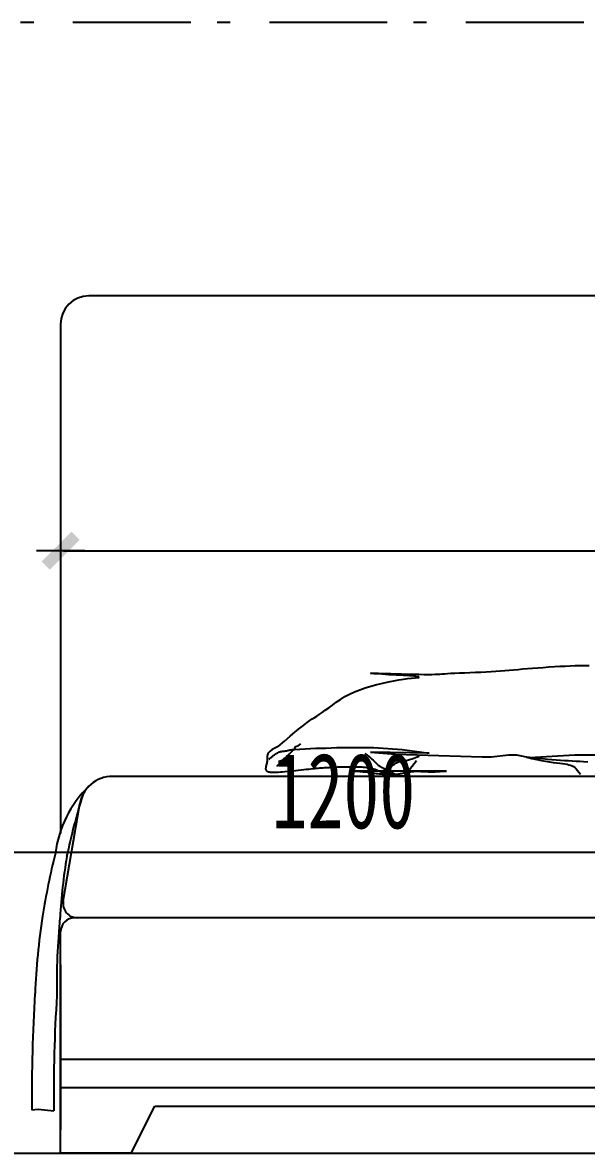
# Model space of a CAD drawing. Header units: millimetres. Extents: x 34817 to 170845, y 26625 to 47482.
# Drawn here: x 94895 to 95493, y 40971 to 42171 of the extents above; entities that cross this region are included whole.
import ezdxf

# ---------------------------------------------------------------- set-up
doc = ezdxf.new("R2010")
doc.units = ezdxf.units.MM
doc.linetypes.add('STYLE_06', pattern=[1.04164, 0.625, -0.20828, 0.06943, -0.13893])
doc.layers.get('0').update_dxf_attribs({"color": 142})
doc.layers.get('Defpoints').update_dxf_attribs({"color": 250})
doc.layers.add('插座图层', color=1, linetype='Continuous')
doc.styles.add('宋体', font='simhei_0.ttf', dxfattribs={"width": 0.7})
doc.dimstyles.new('内标注_1：40', dxfattribs={"dimscale": 40, "dimtxt": 2, "dimasz": 0.08, "dimexe": 1, "dimexo": 1, "dimgap": 0.6, "dimtad": 1, "dimdec": 0, "dimrnd": 5, "dimzin": 0, "dimdsep": 46, "dimtxsty": '宋体', "dimblk": 'HBA_DIMENSION_TICK', "dimcen": 0.125, "dimclrd": 20, "dimclre": 20, "dimclrt": 20, "dimadec": 3, "dimazin": 2, "dimtfac": 1, "dimtdec": 0, "dimtix": 1, "dimtmove": 2, "dimatfit": 3, "dimldrblk": 'DOT', "dimfxl": 0, "dimtvp": 1, "dimtolj": 1, "dimarcsym": 0})

# ---------------------------------------------------------------- blocks, each defined once
blk = doc.blocks.new('HBA_DIMENSION_TICK')
at = {"color": 20, "linetype": 'ByBlock'}
for p, q in [((-8, 0), (0, 0)), ((0, 0), (8, 0))]:
    blk.add_line(p, q, dxfattribs=at)
blk.add_solid([(-6.3, -3.6), (-3.6, -6.3), (3.6, 6.3), (6.3, 3.6)], dxfattribs=at)
blk = doc.blocks.new('*D366')
at = {"layer": 'Defpoints', "color": 0, "transparency": 16777216}
for p in [(94635.6, 41420.8), (95835.7, 41420.8), (95835.7, 41290.7)]:
    blk.add_point(p, dxfattribs=at)
at = {"layer": '插座图层', "color": 20, "lineweight": -2, "transparency": 16777216}
for p, q in [((94635.6, 41380.8), (94635.6, 41250.7)), ((95835.7, 41380.8), (95835.7, 41250.7)), ((94638.8, 41290.7), (95832.5, 41290.7))]:
    blk.add_line(p, q, dxfattribs=at)
at = {"layer": '插座图层', "color": 20, "lineweight": -2, "transparency": 16777216, "xscale": 3.2, "yscale": 3.2, "zscale": 3.2, "rotation": 180}
blk.add_blockref('HBA_DIMENSION_TICK', (94635.6, 41290.7), dxfattribs=at)
at = {"layer": '插座图层', "color": 20, "lineweight": -2, "transparency": 16777216, "xscale": 3.2, "yscale": 3.2, "zscale": 3.2}
blk.add_blockref('HBA_DIMENSION_TICK', (95835.7, 41290.7), dxfattribs=at)
at = {"layer": '插座图层', "color": 20, "transparency": 16777216, "insert": (95235.6, 41355.2), "char_height": 80, "attachment_point": 5, "style": '宋体'}
blk.add_mtext('\\A1;1200', dxfattribs=at)
blk = doc.blocks.new('_Dot')
at = {"color": 0, "linetype": 'ByBlock', "lineweight": -2}
blk.add_line((-0.5, 0), (-1, 0), dxfattribs=at)
at = {"color": 0, "linetype": 'ByBlock', "const_width": 0.5}
blk.add_lwpolyline([(-0.25, 0, 1), (0.25, 0, 1)], format="xyb", close=True, dxfattribs=at)
blk = doc.blocks.new('*D368')
at = {"layer": 'Defpoints', "color": 0, "transparency": 16777216}
for p in [(94935.7, 41685.9), (96735.7, 41685.9), (96735.7, 41610.5)]:
    blk.add_point(p, dxfattribs=at)
at = {"layer": '插座图层', "color": 20, "lineweight": -2, "transparency": 16777216}
for p, q in [((94935.7, 41645.9), (94935.7, 41570.5)), ((96735.7, 41645.9), (96735.7, 41570.5)), ((94938.9, 41610.5), (96732.5, 41610.5))]:
    blk.add_line(p, q, dxfattribs=at)
at = {"layer": '插座图层', "color": 20, "lineweight": -2, "transparency": 16777216, "xscale": 3.2, "yscale": 3.2, "zscale": 3.2, "rotation": 180}
blk.add_blockref('HBA_DIMENSION_TICK', (94935.7, 41610.5), dxfattribs=at)
at = {"layer": '插座图层', "color": 20, "lineweight": -2, "transparency": 16777216, "xscale": 3.2, "yscale": 3.2, "zscale": 3.2}
blk.add_blockref('HBA_DIMENSION_TICK', (96735.7, 41610.5), dxfattribs=at)
at = {"layer": '插座图层', "color": 20, "transparency": 16777216, "insert": (95835.7, 41675), "char_height": 80, "attachment_point": 5, "style": '宋体'}
blk.add_mtext('\\A1;1800', dxfattribs=at)
blk = doc.blocks.new('afas22')
at = {"ltscale": 600}
for p, q in [((112153.9, 18268.3), (110413.9, 18268.3)), ((110383.9, 18238.3), (110383.9, 17697.6)), ((110802, 17867.9, 0), (110806.8, 17868.1, 0)), ((110806.8, 17868.1, 0), (110812.1, 17868.3, 0)), ((110812.1, 17868.3, 0), (110817.9, 17868.5, 0)), ((110817.9, 17868.5, 0), (110823.8, 17868.8, 0)), ((110823.8, 17868.8, 0), (110829.6, 17869, 0)), ((110829.6, 17869, 0), (110835.2, 17869.3, 0)), ((110835.2, 17869.3, 0), (110840.5, 17869.6, 0)), ((110840.5, 17869.6, 0), (110845.6, 17869.9, 0)), ((110845.6, 17869.9, 0), (110850.5, 17870.3, 0)), ((110850.5, 17870.3, 0), (110855.2, 17870.7, 0)), ((110855.2, 17870.7, 0), (110859.7, 17871.1, 0)), ((110859.7, 17871.1, 0), (110864.3, 17871.5, 0)), ((110864.3, 17871.5, 0), (110869, 17871.9, 0)), ((110869, 17871.9, 0), (110873.9, 17872.3, 0)), ((110873.9, 17872.3, 0), (110879, 17872.7, 0)), ((110879, 17872.7, 0), (110884.3, 17873.2, 0)), ((110884.3, 17873.2, 0), (110889.9, 17873.6, 0)), ((110889.9, 17873.6, 0), (110895.7, 17874, 0)), ((110895.7, 17874, 0), (110901.6, 17874.4, 0)), ((110901.6, 17874.4, 0), (110907.6, 17874.8, 0)), ((110907.6, 17874.8, 0), (110913.4, 17875.1, 0)), ((110913.4, 17875.1, 0), (110919, 17875.4, 0)), ((110919, 17875.4, 0), (110924.4, 17875.7, 0)), ((110924.4, 17875.7, 0), (110929.7, 17875.8, 0)), ((110929.7, 17875.8, 0), (110934.7, 17876, 0)), ((110934.7, 17876, 0), (110939.6, 17876.1, 0)), ((110939.6, 17876.1, 0), (110944.3, 17876.1, 0)), ((110712.7, 17867.6, 0), (110713.1, 17867.7, 0)), ((110713.7, 17867.4, 0), (110712.7, 17867.6, 0)), ((110713.1, 17867.7, 0), (110714.9, 17867.7, 0)), ((110716.1, 17867.2, 0), (110713.7, 17867.4, 0)), ((110714.9, 17867.7, 0), (110717.7, 17867.7, 0)), ((110719.9, 17867, 0), (110716.1, 17867.2, 0)), ((110717.7, 17867.7, 0), (110720.9, 17867.7, 0)), ((110719.4, 17855.8, 0), (110725.7, 17857.3, 0)), ((110725.1, 17866.6, 0), (110719.9, 17867, 0)), ((110720.9, 17867.7, 0), (110724.8, 17867.6, 0)), ((110724.8, 17867.6, 0), (110729.1, 17867.5, 0)), ((110731.7, 17866.2, 0), (110725.1, 17866.6, 0)), ((110725.7, 17857.3, 0), (110731.6, 17858.6, 0)), ((110729.1, 17867.5, 0), (110734, 17867.4, 0)), ((110731.6, 17858.6, 0), (110737.2, 17859.7, 0)), ((110739.7, 17865.8, 0), (110731.7, 17866.2, 0)), ((110734, 17867.4, 0), (110739.4, 17867.2, 0)), ((110737.2, 17859.7, 0), (110742.5, 17860.7, 0)), ((110739.4, 17867.2, 0), (110745.3, 17867.1, 0)), ((110747.7, 17865.3, 0), (110739.7, 17865.8, 0)), ((110742.5, 17860.7, 0), (110747.4, 17861.5, 0)), ((110745.3, 17867.1, 0), (110751.7, 17866.9, 0)), ((110747.4, 17861.5, 0), (110751.9, 17862.1, 0)), ((110754.1, 17864.9, 0), (110747.7, 17865.3, 0)), ((110751.7, 17866.9, 0), (110758.1, 17866.7, 0)), ((110751.9, 17862.1, 0), (110756.1, 17862.6, 0)), ((110759, 17864.5, 0), (110754.1, 17864.9, 0)), ((110756.1, 17862.6, 0), (110760, 17862.9, 0)), ((110758.1, 17866.7, 0), (110763.9, 17866.6, 0)), ((110762.3, 17864.1, 0), (110759, 17864.5, 0)), ((110760, 17862.9, 0), (110762.9, 17863.2, 0)), ((110764, 17863.8, 0), (110762.3, 17864.1, 0)), ((110762.9, 17863.2, 0), (110764.2, 17863.4, 0)), ((110763.9, 17866.6, 0), (110769.1, 17866.5, 0)), ((110764.2, 17863.4, 0), (110764, 17863.8, 0)), ((110769.1, 17866.5, 0), (110773.7, 17866.5, 0)), ((110773.7, 17866.5, 0), (110777.7, 17866.5, 0)), ((110777.7, 17866.5, 0), (110781.1, 17866.6, 0)), ((110781.1, 17866.6, 0), (110783.9, 17866.7, 0)), ((110783.9, 17866.7, 0), (110786.1, 17866.9, 0)), ((110786.1, 17866.9, 0), (110788.2, 17867.1, 0)), ((110788.2, 17867.1, 0), (110790.9, 17867.3, 0)), ((110790.9, 17867.3, 0), (110794.1, 17867.5, 0)), ((110794.1, 17867.5, 0), (110797.8, 17867.7, 0)), ((110797.8, 17867.7, 0), (110802, 17867.9, 0)), ((110685.4, 17842.9, 0), (110690.4, 17845.5, 0)), ((110690.4, 17845.5, 0), (110695.6, 17848, 0)), ((110695.6, 17848, 0), (110701.2, 17850.3, 0)), ((110701.2, 17850.3, 0), (110707, 17852.3, 0)), ((110707, 17852.3, 0), (110713, 17854.2, 0)), ((110713, 17854.2, 0), (110719.4, 17855.8, 0)), ((110668.3, 17831, 0), (110672.1, 17833.9, 0)), ((110672.1, 17833.9, 0), (110676.3, 17836.9, 0)), ((110676.3, 17836.9, 0), (110680.7, 17840, 0)), ((110680.7, 17840, 0), (110685.4, 17842.9, 0)), ((110650.7, 17819.2, 0), (110653, 17820.6, 0)), ((110653, 17820.6, 0), (110655.5, 17822.2, 0)), ((110655.5, 17822.2, 0), (110658.3, 17824, 0)), ((110658.3, 17824, 0), (110661.3, 17826.1, 0)), ((110661.3, 17826.1, 0), (110664.6, 17828.5, 0)), ((110664.6, 17828.5, 0), (110668.3, 17831, 0)), ((110632.7, 17805.5, 0), (110637.5, 17809.4, 0)), ((110637.5, 17809.4, 0), (110641.7, 17812.7, 0)), ((110641.7, 17812.7, 0), (110645.3, 17815.5, 0)), ((110645.3, 17815.5, 0), (110648.4, 17817.6, 0)), ((110648.4, 17817.6, 0), (110650.7, 17819.2, 0)), ((110621.3, 17795.8, 0), (110627.3, 17800.9, 0)), ((110627.3, 17800.9, 0), (110632.7, 17805.5, 0)), ((110606.3, 17785.1), (110604.8, 17783.6)), ((110608.3, 17786.7), (110606.3, 17785.1)), ((110611.1, 17788.3), (110608.3, 17786.7)), ((110614.7, 17790.1), (110611.1, 17788.3)), ((110614.7, 17790.1, 0), (110621.3, 17795.8, 0)), ((110614.7, 17783.9, 0), (110615.2, 17784.1, 0)), ((110615.2, 17784.1, 0), (110615.8, 17784.3, 0)), ((110615.8, 17784.3, 0), (110616.5, 17784.5, 0)), ((110616.5, 17784.5, 0), (110617.3, 17784.7, 0)), ((110617.3, 17784.7, 0), (110618.1, 17784.8, 0)), ((110618.1, 17784.8, 0), (110619, 17785, 0)), ((110619, 17785, 0), (110620, 17785.1, 0)), ((110620, 17785.1, 0), (110621, 17785.2, 0)), ((110621, 17785.2, 0), (110621.9, 17785.3, 0)), ((110621.9, 17785.3, 0), (110622.8, 17785.4, 0)), ((110622.8, 17785.4, 0), (110623.6, 17785.5, 0)), ((110623.6, 17785.5, 0), (110624.4, 17785.7, 0)), ((110624.4, 17785.7, 0), (110625.1, 17785.8, 0)), ((110625.1, 17785.8, 0), (110625.7, 17786, 0)), ((110625.7, 17786, 0), (110626.3, 17786.1, 0)), ((110626.3, 17786.1, 0), (110626.9, 17786.3, 0)), ((110626.9, 17786.3, 0), (110627.5, 17786.4, 0)), ((110627.5, 17786.4, 0), (110628.2, 17786.5, 0)), ((110629.3, 17784.7, 0), (110627.8, 17783.2, 0)), ((110628.2, 17786.5, 0), (110628.9, 17786.6, 0)), ((110628.9, 17786.6, 0), (110629.6, 17786.8, 0)), ((110631, 17786.3, 0), (110629.3, 17784.7, 0)), ((110629.6, 17786.8, 0), (110630.4, 17786.9, 0)), ((110630.4, 17786.9, 0), (110631.2, 17787, 0)), ((110631.2, 17787, 0), (110632, 17787, 0)), ((110632, 17787), (110633, 17790)), ((110632, 17787), (110654.5, 17788.1)), ((110633, 17790), (110635.9, 17790.8)), ((110635.9, 17790.8), (110638.8, 17792.8)), ((110654.5, 17788.1), (110664.7, 17788.1)), ((110664.7, 17788.1), (110676.9, 17789.1)), ((110676.9, 17789.1), (110695.3, 17789.1)), ((110695.3, 17789.1), (110715.7, 17789.1)), ((110715.7, 17789.1), (110746.3, 17787)), ((110746.3, 17787), (110774.9, 17783)), ((110602.6, 17772.3), (110602.4, 17771.4)), ((110602.8, 17773.3), (110602.6, 17772.3)), ((110602.9, 17774.3), (110602.8, 17773.3)), ((110603, 17779.7), (110602.9, 17778.5)), ((110602.9, 17778.5), (110602.9, 17777.4)), ((110602.9, 17777.4), (110603, 17776.3)), ((110603, 17775.3), (110602.9, 17774.3)), ((110603.2, 17781), (110603, 17779.7)), ((110603, 17776.3), (110603, 17775.3)), ((110603.8, 17782.3), (110603.2, 17781)), ((110604.8, 17783.6), (110603.8, 17782.3)), ((110604.9, 17776.5, 0), (110605.6, 17777.1, 0)), ((110605.6, 17777.1, 0), (110606.3, 17777.7, 0)), ((110606.3, 17777.7, 0), (110606.9, 17778.3, 0)), ((110606.9, 17778.3, 0), (110607.6, 17778.8, 0)), ((110607.6, 17778.8, 0), (110608.3, 17779.3, 0)), ((110608.3, 17779.3, 0), (110608.9, 17779.8, 0)), ((110608.9, 17779.8, 0), (110609.5, 17780.3, 0)), ((110609.5, 17780.3, 0), (110610.2, 17780.8, 0)), ((110610.2, 17780.8, 0), (110610.8, 17781.3, 0)), ((110610.8, 17781.3, 0), (110611.3, 17781.7, 0)), ((110611.3, 17781.7, 0), (110611.9, 17782.1, 0)), ((110611.9, 17782.1, 0), (110612.4, 17782.4, 0)), ((110612.4, 17782.4, 0), (110612.9, 17782.8, 0)), ((110612.9, 17782.8, 0), (110613.4, 17783.1, 0)), ((110613.4, 17783.1, 0), (110613.8, 17783.4, 0)), ((110613.8, 17783.4, 0), (110614.3, 17783.7, 0)), ((110614.3, 17783.7, 0), (110614.7, 17783.9, 0)), ((110616.9, 17773, 0), (110615.7, 17771.7, 0)), ((110618, 17774.2, 0), (110616.9, 17773, 0)), ((110619, 17775.2, 0), (110618, 17774.2, 0)), ((110619.9, 17776, 0), (110619, 17775.2, 0)), ((110620.7, 17776.8, 0), (110619.9, 17776, 0)), ((110621.4, 17777.3, 0), (110620.7, 17776.8, 0)), ((110622.1, 17777.9, 0), (110621.4, 17777.3, 0)), ((110623, 17778.7, 0), (110622.1, 17777.9, 0)), ((110624, 17779.6, 0), (110623, 17778.7, 0)), ((110625.1, 17780.6, 0), (110624, 17779.6, 0)), ((110626.4, 17781.8, 0), (110625.1, 17780.6, 0)), ((110627.8, 17783.2, 0), (110626.4, 17781.8, 0)), ((110696.7, 17771, 0), (110697.4, 17772.1, 0)), ((110697.4, 17772.1, 0), (110698.1, 17773.1, 0)), ((110698.1, 17773.1, 0), (110698.9, 17773.9, 0)), ((110698.9, 17773.9, 0), (110699.7, 17774.7, 0)), ((110699.7, 17774.7, 0), (110700.8, 17775.6, 0)), ((110700.8, 17775.6, 0), (110702, 17776.5, 0)), ((110702, 17776.5, 0), (110703.5, 17777.6, 0)), ((110703.5, 17777.6, 0), (110705.4, 17779, 0)), ((110706.7, 17782.6, 0), (110708.9, 17780.9, 0)), ((110708.9, 17780.9, 0), (110710.9, 17779.3, 0)), ((110710.9, 17779.3, 0), (110712.7, 17777.9, 0)), ((110774.9, 17783), (110712.7, 17784)), ((110712.7, 17784), (110739.2, 17781.9)), ((110712.7, 17777.9, 0), (110714.1, 17776.6, 0)), ((110714.1, 17776.6, 0), (110715.4, 17775.4, 0)), ((110715.4, 17775.4, 0), (110716.5, 17774.4, 0)), ((110716.5, 17774.4, 0), (110717.4, 17773.4, 0)), ((110717.4, 17773.4, 0), (110718.2, 17772.6, 0)), ((110718.2, 17772.6, 0), (110719, 17771.9, 0)), ((110738.4, 17771.6, 0), (110739.2, 17772.2, 0)), ((110739.2, 17781.9), (110831.1, 17778.9)), ((110739.2, 17772.2, 0), (110740.1, 17772.7, 0)), ((110740.1, 17772.7, 0), (110740.9, 17773.1, 0)), ((110740.9, 17773.1, 0), (110741.7, 17773.5, 0)), ((110741.7, 17773.5, 0), (110742.4, 17773.8, 0)), ((110742.4, 17773.8, 0), (110743.2, 17774, 0)), ((110743.2, 17774, 0), (110744, 17774.2, 0)), ((110744, 17774.2, 0), (110744.8, 17774.3, 0)), ((110744.8, 17774.3, 0), (110745.5, 17774.3, 0)), ((110745.5, 17774.3, 0), (110746.3, 17774.4, 0)), ((110746.3, 17774.4, 0), (110747.2, 17774.5, 0)), ((110747.2, 17774.5, 0), (110748, 17774.7, 0)), ((110748, 17774.7, 0), (110748.9, 17774.8, 0)), ((110748.9, 17774.8, 0), (110749.8, 17775, 0)), ((110749.8, 17775, 0), (110750.8, 17775.3, 0)), ((110750.8, 17775.3, 0), (110751.7, 17775.5, 0)), ((110751.7, 17775.5, 0), (110752.8, 17775.8, 0)), ((110752.8, 17775.8, 0), (110753.9, 17776.1, 0)), ((110753.9, 17776.1, 0), (110755.3, 17776.6, 0)), ((110754, 17765.5), (110758.9, 17772)), ((110755.3, 17776.6, 0), (110756.8, 17777.1, 0)), ((110756.8, 17777.1, 0), (110758.4, 17777.6, 0)), ((110758.4, 17777.6, 0), (110760.2, 17778.3, 0)), ((110758.9, 17772), (110761.3, 17775.3)), ((110760.2, 17778.3, 0), (110762.1, 17779, 0)), ((110762.1, 17779, 0), (110764.2, 17779.8, 0)), ((110831.1, 17778.9), (110840.6, 17779.2)), ((110840.6, 17779.2), (110859.2, 17781.2)), ((110859.2, 17781.2), (110867.5, 17781.2)), ((110867.5, 17781.2), (110881.3, 17778.3)), ((110884.2, 17778, 0), (110878.3, 17778.7, 0)), ((110878.3, 17778.7, 0), (110883.8, 17777.3, 0)), ((110881.3, 17778.3), (110929.4, 17781.2)), ((110883.8, 17777.3, 0), (110888.9, 17776.1, 0)), ((110889.8, 17777.3, 0), (110884.2, 17778, 0)), ((110888.9, 17776.1, 0), (110893.8, 17775.2, 0)), ((110895.1, 17776.8, 0), (110889.8, 17777.3, 0)), ((110893.8, 17775.2, 0), (110898.3, 17774.4, 0)), ((110900.1, 17776.3, 0), (110895.1, 17776.8, 0)), ((110898.3, 17774.4, 0), (110902.5, 17773.7, 0)), ((110904.9, 17775.9, 0), (110900.1, 17776.3, 0)), ((110902.5, 17773.7, 0), (110906.4, 17773.1, 0)), ((110909.5, 17775.5, 0), (110904.9, 17775.9, 0)), ((110906.4, 17773.1, 0), (110909.9, 17772.7, 0)), ((110914, 17775.2, 0), (110909.5, 17775.5, 0)), ((110909.9, 17772.7, 0), (110913.2, 17772.3, 0)), ((110913.2, 17772.3, 0), (110916.1, 17771.9, 0)), ((110918.2, 17774.9, 0), (110914, 17775.2, 0)), ((110922.4, 17774.7, 0), (110918.2, 17774.9, 0)), ((110926.5, 17774.5, 0), (110922.4, 17774.7, 0)), ((110930.5, 17774.2, 0), (110926.5, 17774.5, 0)), ((110929.4, 17781.2), (110940.8, 17781.2)), ((110934.5, 17774, 0), (110930.5, 17774.2, 0)), ((110938.6, 17773.8, 0), (110934.5, 17774, 0)), ((110942.9, 17773.4, 0), (110938.6, 17773.8, 0)), ((110940.8, 17781.2), (110952.1, 17781.2)), ((110601.4, 17767.5), (110601.3, 17766.9)), ((110601.3, 17766.9), (110601.3, 17766.3)), ((110601.3, 17766.3), (110601.4, 17765.7)), ((110601.5, 17768.2), (110601.4, 17767.5)), ((110601.4, 17765.7), (110601.5, 17765.2)), ((110601.7, 17768.9), (110601.5, 17768.2)), ((110601.5, 17765.2), (110601.7, 17764.8)), ((110601.9, 17769.7), (110601.7, 17768.9)), ((110601.7, 17764.8), (110602.1, 17764.4)), ((110602.1, 17770.5), (110601.9, 17769.7)), ((110602.4, 17771.4), (110602.1, 17770.5)), ((110602.1, 17764.4), (110602.5, 17764)), ((110602.5, 17764), (110603, 17763.7)), ((110603, 17763.7), (110603.6, 17763.5)), ((110603.6, 17763.5), (110604.3, 17763.2)), ((110604.3, 17763.2), (110605.1, 17763.1)), ((110605.1, 17763.1), (110606, 17762.9)), ((110606, 17762.9), (110607.1, 17762.8)), ((110607.1, 17762.8), (110608.3, 17762.8)), ((110608.3, 17762.8), (110609.7, 17762.7)), ((110609.7, 17762.7), (110611.3, 17762.8)), ((110611.3, 17762.8), (110613, 17762.8)), ((110614.4, 17770.3, 0), (110613, 17768.8, 0)), ((110613, 17762.8), (110614.9, 17762.9)), ((110615.7, 17771.7, 0), (110614.4, 17770.3, 0)), ((110614.9, 17762.9), (110617, 17763.1)), ((110617, 17763.1), (110619.2, 17763.2)), ((110619.2, 17763.2), (110621.7, 17763.5)), ((110621.7, 17763.5), (110624.4, 17763.7)), ((110624.4, 17763.7), (110627.2, 17764)), ((110627.2, 17764), (110630.1, 17764.3)), ((110630.1, 17764.3), (110633, 17764.6)), ((110633, 17764.6), (110636, 17764.9)), ((110636, 17764.9), (110638.9, 17765.3)), ((110638.9, 17765.3), (110641.7, 17765.6)), ((110641.7, 17765.6), (110644.4, 17765.9)), ((110644.4, 17765.9), (110647, 17766.1)), ((110647, 17766.1), (110649.3, 17766.4)), ((110649.3, 17766.4), (110651.5, 17766.6)), ((110651.5, 17766.6), (110653.5, 17766.8)), ((110653.5, 17766.8), (110655.4, 17766.9)), ((110655.4, 17766.9), (110657.2, 17767.1)), ((110657.2, 17767.1), (110658.9, 17767.2)), ((110658.9, 17767.2), (110660.6, 17767.3)), ((110660.6, 17767.3), (110662.2, 17767.5)), ((110662.2, 17767.5), (110663.9, 17767.6)), ((110663.9, 17767.6), (110665.5, 17767.7)), ((110665.5, 17767.7), (110667.2, 17767.8)), ((110667.2, 17767.8), (110669, 17767.9)), ((110669, 17767.9), (110670.8, 17768)), ((110670.8, 17768), (110672.6, 17768.1)), ((110672.6, 17768.1), (110674.4, 17768.2)), ((110674.4, 17768.2), (110676.2, 17768.2)), ((110676.2, 17768.2), (110678.1, 17768.3)), ((110678.1, 17768.3), (110679.9, 17768.4)), ((110679.9, 17768.4), (110681.7, 17768.5)), ((110681.7, 17768.5), (110683.5, 17768.5)), ((110683.5, 17768.5), (110685.3, 17768.6)), ((110685.3, 17768.6), (110687.1, 17768.6)), ((110687.1, 17768.6), (110688.8, 17768.6)), ((110688.8, 17768.6), (110690.4, 17768.6)), ((110690.4, 17768.6), (110692.1, 17768.6)), ((110692.1, 17768.6), (110693.6, 17768.6)), ((110693.6, 17768.6), (110695.2, 17768.6)), ((110694.8, 17767.9, 0), (110695.8, 17769.6, 0)), ((110793.3, 17763.9), (110695, 17763.9)), ((110695, 17763.9), (110696.6, 17763.9)), ((110695.2, 17768.6), (110696.7, 17768.6)), ((110695.8, 17769.6, 0), (110696.7, 17771, 0)), ((110696.6, 17763.9), (110698.2, 17763.8)), ((110696.7, 17768.6), (110698.1, 17768.6)), ((110698.1, 17768.6), (110699.5, 17768.5)), ((110698.2, 17763.8), (110699.8, 17763.8)), ((110699.5, 17768.5), (110700.9, 17768.5)), ((110699.8, 17763.8), (110701.4, 17763.6)), ((110700.9, 17768.5), (110702.2, 17768.4)), ((110701.4, 17763.6), (110702.9, 17763.5)), ((110702.2, 17768.4), (110703.5, 17768.3)), ((110702.9, 17763.5), (110704.5, 17763.3)), ((110703.5, 17768.3), (110704.7, 17768.2)), ((110704.5, 17763.3), (110706, 17763.2)), ((110704.7, 17768.2), (110705.9, 17768.1)), ((110705.9, 17768.1), (110707, 17768)), ((110706, 17763.2), (110707.6, 17763)), ((110707, 17768), (110708.2, 17767.8)), ((110707.6, 17763), (110709.1, 17762.8)), ((110708.2, 17767.8), (110709.3, 17767.7)), ((110709.1, 17762.8), (110710.6, 17762.6)), ((110709.3, 17767.7), (110710.4, 17767.5)), ((110710.4, 17767.5), (110711.4, 17767.3)), ((110710.6, 17762.6), (110712.2, 17762.4)), ((110711.4, 17767.3), (110712.5, 17767.1)), ((110712.2, 17762.4), (110713.7, 17762.2)), ((110712.5, 17767.1), (110713.6, 17766.9)), ((110713.6, 17766.9), (110714.6, 17766.6)), ((110713.7, 17762.2), (110715.2, 17761.9)), ((110714.6, 17766.6), (110715.6, 17766.4)), ((110715.2, 17761.9), (110716.8, 17761.7)), ((110715.6, 17766.4), (110716.5, 17766.1)), ((110716.5, 17766.1), (110717.4, 17765.8)), ((110716.8, 17761.7), (110718.4, 17761.5)), ((110717.4, 17765.8), (110718.2, 17765.6)), ((110718.2, 17765.6), (110719, 17765.3)), ((110718.4, 17761.5), (110720, 17761.3)), ((110719, 17771.9, 0), (110719.6, 17771.3, 0)), ((110719, 17765.3), (110719.7, 17765)), ((110719.6, 17771.3, 0), (110720.2, 17770.7, 0)), ((110719.7, 17765), (110720.3, 17764.8)), ((110720, 17761.3), (110721.6, 17761.1)), ((110720.2, 17770.7, 0), (110720.8, 17770.2, 0)), ((110720.3, 17764.8), (110720.8, 17764.5)), ((110720.8, 17770.2, 0), (110721.4, 17769.8, 0)), ((110720.8, 17764.5), (110721.3, 17764.3)), ((110721.3, 17764.3), (110721.7, 17764)), ((110721.4, 17769.8, 0), (110722, 17769.4, 0)), ((110721.6, 17761.1), (110723.2, 17760.9)), ((110721.7, 17764), (110722, 17763.8)), ((110722, 17769.4, 0), (110722.5, 17769.1, 0)), ((110722, 17763.8), (110722.4, 17763.6)), ((110722.4, 17763.6), (110722.8, 17763.4)), ((110722.5, 17769.1, 0), (110723, 17768.8, 0)), ((110722.8, 17763.4), (110723.2, 17763.2)), ((110723, 17768.8, 0), (110723.5, 17768.6, 0)), ((110723.2, 17763.2), (110723.7, 17763)), ((110723.2, 17760.9), (110724.9, 17760.7)), ((110723.5, 17768.6, 0), (110724, 17768.3, 0)), ((110723.7, 17763), (110724.2, 17762.8)), ((110724, 17768.3, 0), (110724.4, 17768.1, 0)), ((110724.2, 17762.8), (110724.9, 17762.6)), ((110724.4, 17768.1, 0), (110724.9, 17767.9, 0)), ((110724.9, 17767.9, 0), (110725.3, 17767.7, 0)), ((110724.9, 17762.6), (110725.7, 17762.4)), ((110724.9, 17760.7), (110726.6, 17760.5)), ((110725.3, 17767.7, 0), (110725.8, 17767.4, 0)), ((110725.4, 17764.3, 0), (110726, 17764.5, 0)), ((110725.7, 17762.4), (110726.5, 17762.2)), ((110725.8, 17767.4, 0), (110726.3, 17767.2, 0)), ((110726, 17764.5, 0), (110726.7, 17764.8, 0)), ((110726.3, 17767.2, 0), (110726.7, 17766.9, 0)), ((110726.5, 17762.2), (110727.5, 17762)), ((110726.6, 17760.5), (110728.4, 17760.3)), ((110726.7, 17766.9, 0), (110727.2, 17766.6, 0)), ((110726.7, 17764.8, 0), (110727.4, 17765.1, 0)), ((110727.2, 17766.6, 0), (110727.8, 17766.3, 0)), ((110727.4, 17765.1, 0), (110728.1, 17765.4, 0)), ((110727.5, 17762), (110728.5, 17761.8)), ((110727.8, 17766.3, 0), (110728.4, 17766, 0)), ((110728.1, 17765.4, 0), (110728.9, 17765.8, 0)), ((110728.4, 17766, 0), (110729.1, 17765.6, 0)), ((110728.4, 17760.3), (110730.2, 17760.1)), ((110728.5, 17761.8), (110729.6, 17761.6)), ((110728.9, 17765.8, 0), (110729.7, 17766.2, 0)), ((110729.1, 17765.6, 0), (110729.8, 17765.2, 0)), ((110729.6, 17761.6), (110730.7, 17761.4)), ((110729.7, 17766.2, 0), (110730.6, 17766.6, 0)), ((110729.8, 17765.2, 0), (110730.6, 17764.8, 0)), ((110730.2, 17760.1), (110732.1, 17759.9)), ((110730.6, 17766.6, 0), (110731.5, 17767.1, 0)), ((110730.6, 17764.8, 0), (110731.5, 17764.3, 0)), ((110730.7, 17761.4), (110731.8, 17761.3)), ((110731.5, 17767.1, 0), (110732.4, 17767.6, 0)), ((110731.5, 17764.3, 0), (110732.5, 17763.8, 0)), ((110731.8, 17761.3), (110733, 17761.1)), ((110732.4, 17767.6, 0), (110733.3, 17768.2, 0)), ((110732.5, 17763.8, 0), (110733.5, 17763.2, 0)), ((110733, 17761.1), (110734, 17761)), ((110733.3, 17768.2, 0), (110734.2, 17768.7, 0)), ((110733.5, 17763.2, 0), (110734.7, 17762.7, 0)), ((110734, 17761), (110735.1, 17760.9)), ((110734.2, 17768.7, 0), (110735.1, 17769.3, 0)), ((110734.7, 17762.7, 0), (110736, 17762.1, 0)), ((110735.1, 17769.3, 0), (110735.9, 17769.8, 0)), ((110735.1, 17760.9), (110736.1, 17760.8)), ((110735.9, 17769.8, 0), (110736.8, 17770.4, 0)), ((110736, 17762.1, 0), (110737.4, 17761.5, 0)), ((110736.1, 17760.8), (110737, 17760.7)), ((110736.8, 17770.4, 0), (110737.6, 17771, 0)), ((110737, 17760.7), (110737.9, 17760.7)), ((110737.4, 17761.5, 0), (110738.9, 17760.8, 0)), ((110737.6, 17771, 0), (110738.4, 17771.6, 0)), ((110737.9, 17760.7), (110738.8, 17760.6)), ((110738.8, 17760.6), (110739.7, 17760.6)), ((110738.9, 17760.8, 0), (110740.6, 17760.2, 0)), ((110739.7, 17760.6), (110740.6, 17760.7)), ((110740.6, 17760.7), (110741.5, 17760.8)), ((110740.6, 17760.2, 0), (110742.3, 17759.6, 0)), ((110741.5, 17760.8), (110742.4, 17760.9)), ((110742.4, 17760.9), (110743.4, 17761)), ((110743.4, 17761), (110744.4, 17761.2)), ((110744.4, 17761.2), (110745.6, 17761.4)), ((110745.6, 17761.4), (110746.7, 17761.7)), ((110746.7, 17761.7), (110748, 17762)), ((110748, 17762), (110749.3, 17762.2)), ((110749.3, 17762.2), (110750.7, 17762.5)), ((110750.7, 17762.5), (110752.1, 17762.8)), ((110752.1, 17762.8), (110753.6, 17763)), ((110753.6, 17763), (110755.2, 17763.3)), ((110755.2, 17763.3), (110756.9, 17763.5)), ((110756.9, 17763.5), (110758.6, 17763.6)), ((110758.6, 17763.6), (110760.3, 17763.7)), ((110760.3, 17763.7), (110762.1, 17763.7)), ((110762.1, 17763.7), (110764, 17763.7)), ((110764, 17763.7), (110765.9, 17763.6)), ((110765.9, 17763.6), (110767.8, 17763.5)), ((110767.8, 17763.5), (110769.7, 17763.5)), ((110769.7, 17763.5), (110771.7, 17763.4)), ((110771.7, 17763.4), (110773.6, 17763.3)), ((110773.6, 17763.3), (110775.5, 17763.3)), ((110775.5, 17763.3), (110777.4, 17763.2)), ((110777.4, 17763.2), (110779.3, 17763.3)), ((110779.3, 17763.3), (110781.2, 17763.3)), ((110781.2, 17763.3), (110783, 17763.4)), ((110783, 17763.4), (110784.8, 17763.5)), ((110784.8, 17763.5), (110786.5, 17763.6)), ((110786.5, 17763.6), (110788.3, 17763.7)), ((110788.3, 17763.7), (110790, 17763.8)), ((110790, 17763.8), (110791.7, 17763.9)), ((110791.7, 17763.9), (110793.3, 17763.9)), ((110916.1, 17771.9, 0), (110918.7, 17771.5, 0)), ((110918.7, 17771.5, 0), (110921, 17771.1, 0)), ((110921, 17771.1, 0), (110923, 17770.7, 0)), ((110923, 17770.7, 0), (110924.8, 17770.2, 0)), ((110924.8, 17770.2, 0), (110926.4, 17769.5, 0)), ((110926.4, 17769.5, 0), (110927.9, 17768.7, 0)), ((110927.9, 17768.7, 0), (110929.3, 17767.6, 0)), ((110929.3, 17767.6, 0), (110930.7, 17766.3, 0)), ((110930.7, 17766.3, 0), (110932.1, 17764.7, 0)), ((110932.1, 17764.7, 0), (110933.6, 17762.8, 0)), ((110933.6, 17762.8, 0), (110935.2, 17760.5, 0)), ((112129, 17758.3), (110438.8, 17758.3)), ((110732.1, 17759.9), (110734.1, 17759.7)), ((110734.1, 17759.7), (110736.1, 17759.5)), ((110736.1, 17759.5), (110738.3, 17759.4)), ((110738.3, 17759.4), (110740.7, 17759.2)), ((110740.7, 17759.2), (110743.2, 17759.1)), ((110742.3, 17759.6, 0), (110744.2, 17759, 0)), ((110743.2, 17759.1), (110745.9, 17758.9)), ((110745.9, 17758.9), (110748.7, 17758.8)), ((110748.7, 17758.8), (110751.8, 17758.7)), ((110751.8, 17758.7), (110755, 17758.7)), ((110755, 17758.7), (110758.5, 17758.6)), ((110758.5, 17758.6), (110762.1, 17758.6)), ((110762.1, 17758.6), (110765.9, 17758.6)), ((110765.9, 17758.6), (110769.9, 17758.6)), ((110386.8, 17625.8), (110404.3, 17729.1)), ((112168.9, 17608.3), (110398.9, 17608.3)), ((110383.9, 17358.3), (110383.9, 17593.3)), ((110383.9, 17558.3), (110383.9, 17383.3)), ((110383.9, 17383.3), (110383.9, 17508.3)), ((110383.9, 17458.3), (112183.9, 17458.3)), ((110383.9, 17428.3), (112183.9, 17428.3)), ((110353.5, 17404.3), (110360.3, 17405.3)), ((110360.3, 17405.3), (110376.7, 17403.3)), ((110458.9, 17358.3), (110483.9, 17408.3)), ((110483.9, 17408.3), (112083.9, 17408.3)), ((110458.9, 17358.3), (110383.9, 17358.3))]:
    blk.add_line(p, q, dxfattribs=at)
blk.add_line((109256.5, 17358.3), (113642.1, 17358.3))
for centre, radius, start, end in [((110413.9, 18238.3, 0), 30, 90, 180), ((110438.8, 17723.3, 0), 35, 90, 170.412), ((110497.6, 17661.5), 120.2, 134.1671, 172.7321), ((111111.3, 17520.2, 0), 737, 162.7605, 168.0243), ((111092.7, 17497.4), 736.5, 165.9093, 171.2109), ((111064, 17567.2, 0), 681.9, 171.059, 176.5313), ((110401.6, 17623.3, 0), 15, 170.412, 270), ((111092.7, 17497.4), 736.5, 171.2109, 177.6283), ((111131.5, 17536.9, 0), 751.7, 174.5364, 180.8456), ((110398.9, 17593.3, 0), 15, 90, 180), ((112009.7, 17422.4), 1656.3, 176.3473, 180.6265), ((112025.4, 17420.4, 0), 1648.8, 176.3357, 180.5953)]:
    blk.add_arc(centre, radius, start, end, dxfattribs=at)

msp = doc.modelspace()

# ---------------------------------------------------------------- linework, layer by layer
at = {"color": 20, "linetype": 'STYLE_06', "ltscale": 200}
msp.add_line((97782.1, 42170.9), (94452.7, 42170.9), dxfattribs=at)

# ---------------------------------------------------------------- block references
msp.add_blockref('afas22', (-15448.2, 23612.7))

# ---------------------------------------------------------------- dimensions: what is measured, and where the dimension line sits
at = {"layer": '插座图层', "color": 6}
for base, p1, p2, picture, middle in [((96735.7, 41610.5), (94935.7, 41685.9), (96735.7, 41685.9), '*D368', (95835.7, 41675)), ((95835.7, 41290.7), (94635.6, 41420.8), (95835.7, 41420.8), '*D366', (95235.6, 41355.2))]:
    dim = msp.add_linear_dim(base=base, p1=p1, p2=p2, dimstyle='内标注_1：40', dxfattribs=at)
    dim.commit()
    dim.dimension.update_dxf_attribs({"geometry": picture, "text_midpoint": middle})

doc.saveas('drawing.dxf')
